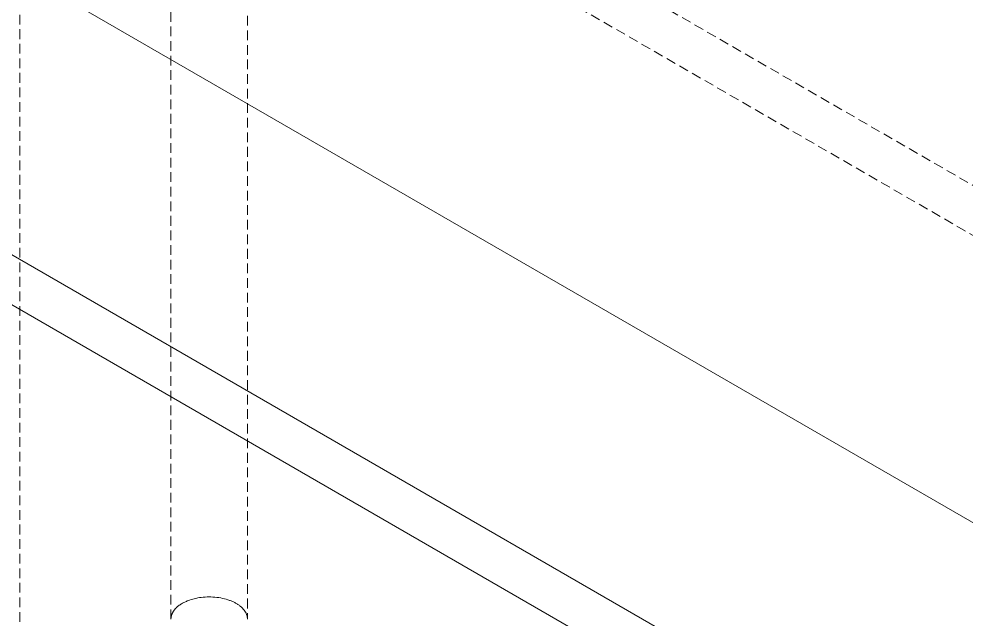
# Model space of a CAD drawing. Header units: millimetres. Extents: x -111 to 4919, y -143 to 3304.
# Drawn here: x 2807.1 to 2930.9, y 1465.7 to 1544.1 of the extents above; entities that cross this region are included whole.
import ezdxf

# ---------------------------------------------------------------- set-up
doc = ezdxf.new("R2010")
doc.units = ezdxf.units.MM
doc.linetypes.add('HIDDEN', pattern=[1.905, 1.27, -0.635])
doc.layers.add('ZANO_R', color=7, linetype='Continuous', lineweight=0)
doc.layers.add('ZANO_R_przerywana', color=7, linetype='HIDDEN', lineweight=0)

msp = doc.modelspace()

# ---------------------------------------------------------------- linework, layer by layer
at = {"layer": 'ZANO_R'}
for p, q in [((2769.01, 1572.29), (3087.2, 1388.57)), ((2743.55, 1549.42), (3047.61, 1373.88)), ((3047.61, 1367.34), (2743.55, 1542.89))]:
    msp.add_line(p, q, dxfattribs=at)
at = {"layer": 'ZANO_R_przerywana'}
for p, q in [((2807.19, 1322.44), (2807.19, 1649.04)), ((3092.86, 1429.4), (2814.26, 1590.25)), ((2814.26, 1583.72), (3118.32, 1408.17)), ((2826.94, 1465.67), (2826.94, 1563.57)), ((2836.94, 1563.59), (2836.94, 1465.67)), ((2828.85, 1467.94), (2828.96, 1467.99)), ((2828.96, 1467.99), (2829.07, 1468.04)), ((2829.07, 1468.04), (2829.18, 1468.08)), ((2829.18, 1468.08), (2829.37, 1468.15)), ((2829.37, 1468.15), (2829.57, 1468.22)), ((2829.57, 1468.22), (2829.78, 1468.28)), ((2829.78, 1468.28), (2829.99, 1468.33)), ((2829.99, 1468.33), (2830.21, 1468.38)), ((2830.21, 1468.38), (2830.44, 1468.43)), ((2830.44, 1468.43), (2830.67, 1468.47)), ((2830.67, 1468.47), (2830.91, 1468.5)), ((2830.91, 1468.5), (2831.16, 1468.52)), ((2831.16, 1468.52), (2831.41, 1468.54)), ((2831.41, 1468.54), (2831.66, 1468.56)), ((2831.66, 1468.56), (2831.92, 1468.56)), ((2831.92, 1468.56), (2832.17, 1468.56)), ((2832.17, 1468.56), (2832.43, 1468.55)), ((2832.43, 1468.55), (2832.69, 1468.53)), ((2832.69, 1468.53), (2832.94, 1468.5)), ((2832.94, 1468.5), (2833.19, 1468.47)), ((2833.19, 1468.47), (2833.44, 1468.43)), ((2833.44, 1468.43), (2833.69, 1468.38)), ((2833.69, 1468.38), (2833.92, 1468.32)), ((2833.92, 1468.32), (2834.16, 1468.26)), ((2834.16, 1468.26), (2834.38, 1468.19)), ((2834.38, 1468.19), (2834.49, 1468.16)), ((2834.49, 1468.16), (2834.6, 1468.12)), ((2834.6, 1468.12), (2834.7, 1468.08)), ((2834.7, 1468.08), (2834.8, 1468.04)), ((2834.8, 1468.04), (2834.9, 1468)), ((2834.9, 1468), (2835, 1467.95)), ((2827.27, 1466.71), (2827.3, 1466.75)), ((2827.3, 1466.75), (2827.33, 1466.79)), ((2827.33, 1466.79), (2827.36, 1466.84)), ((2827.36, 1466.84), (2827.39, 1466.88)), ((2827.39, 1466.88), (2827.43, 1466.92)), ((2827.43, 1466.92), (2827.46, 1466.96)), ((2827.46, 1466.96), (2827.5, 1467)), ((2827.5, 1467), (2827.53, 1467.04)), ((2827.53, 1467.04), (2827.57, 1467.08)), ((2827.57, 1467.08), (2827.61, 1467.11)), ((2827.61, 1467.11), (2827.68, 1467.19)), ((2827.68, 1467.19), (2827.77, 1467.26)), ((2827.77, 1467.26), (2827.85, 1467.34)), ((2827.85, 1467.34), (2827.94, 1467.41)), ((2827.94, 1467.41), (2828.03, 1467.48)), ((2828.03, 1467.48), (2828.13, 1467.54)), ((2828.13, 1467.54), (2828.22, 1467.61)), ((2828.22, 1467.61), (2828.32, 1467.67)), ((2828.32, 1467.67), (2828.43, 1467.73)), ((2828.43, 1467.73), (2828.53, 1467.79)), ((2828.53, 1467.79), (2828.63, 1467.84)), ((2828.63, 1467.84), (2828.74, 1467.89)), ((2828.74, 1467.89), (2828.85, 1467.94)), ((2835, 1467.95), (2835.1, 1467.91)), ((2835.1, 1467.91), (2835.19, 1467.87)), ((2835.19, 1467.87), (2835.28, 1467.82)), ((2835.28, 1467.82), (2835.37, 1467.77)), ((2835.37, 1467.77), (2835.46, 1467.72)), ((2835.46, 1467.72), (2835.54, 1467.68)), ((2835.54, 1467.68), (2835.62, 1467.63)), ((2835.62, 1467.63), (2835.7, 1467.58)), ((2835.7, 1467.58), (2835.77, 1467.53)), ((2835.77, 1467.53), (2835.85, 1467.47)), ((2835.85, 1467.47), (2835.92, 1467.42)), ((2835.92, 1467.42), (2835.98, 1467.37)), ((2835.98, 1467.37), (2836.05, 1467.32)), ((2836.05, 1467.32), (2836.11, 1467.26)), ((2836.11, 1467.26), (2836.15, 1467.23)), ((2836.15, 1467.23), (2836.2, 1467.19)), ((2836.2, 1467.19), (2836.24, 1467.15)), ((2836.24, 1467.15), (2836.28, 1467.11)), ((2836.28, 1467.11), (2836.32, 1467.06)), ((2836.32, 1467.06), (2836.36, 1467.02)), ((2836.36, 1467.02), (2836.4, 1466.98)), ((2836.4, 1466.98), (2836.43, 1466.94)), ((2836.43, 1466.94), (2836.47, 1466.89)), ((2836.47, 1466.89), (2836.5, 1466.85)), ((2836.5, 1466.85), (2836.54, 1466.81)), ((2836.54, 1466.81), (2836.57, 1466.76)), ((2836.57, 1466.76), (2836.6, 1466.71)), ((2826.94, 1465.78), (2826.95, 1465.82)), ((2826.94, 1465.73), (2826.94, 1465.78)), ((2826.95, 1465.87), (2826.96, 1465.92)), ((2826.95, 1465.82), (2826.95, 1465.87)), ((2826.96, 1465.96), (2826.97, 1466.01)), ((2826.96, 1465.92), (2826.96, 1465.96)), ((2826.97, 1466.01), (2826.98, 1466.05)), ((2826.98, 1466.05), (2826.99, 1466.1)), ((2826.99, 1466.1), (2827, 1466.14)), ((2827, 1466.14), (2827.02, 1466.19)), ((2827.02, 1466.19), (2827.03, 1466.23)), ((2827.03, 1466.23), (2827.05, 1466.28)), ((2827.05, 1466.28), (2827.07, 1466.32)), ((2827.07, 1466.32), (2827.08, 1466.36)), ((2827.08, 1466.36), (2827.1, 1466.41)), ((2827.1, 1466.41), (2827.12, 1466.45)), ((2827.12, 1466.45), (2827.15, 1466.5)), ((2827.15, 1466.5), (2827.17, 1466.54)), ((2827.17, 1466.54), (2827.19, 1466.58)), ((2827.19, 1466.58), (2827.22, 1466.63)), ((2827.22, 1466.63), (2827.24, 1466.67)), ((2827.24, 1466.67), (2827.27, 1466.71)), ((2836.6, 1466.71), (2836.63, 1466.67)), ((2836.63, 1466.67), (2836.66, 1466.62)), ((2836.66, 1466.62), (2836.69, 1466.57)), ((2836.69, 1466.57), (2836.72, 1466.53)), ((2836.72, 1466.53), (2836.74, 1466.48)), ((2836.74, 1466.48), (2836.77, 1466.43)), ((2836.77, 1466.43), (2836.79, 1466.38)), ((2836.79, 1466.38), (2836.81, 1466.33)), ((2836.81, 1466.33), (2836.83, 1466.28)), ((2836.83, 1466.28), (2836.85, 1466.23)), ((2836.85, 1466.23), (2836.86, 1466.18)), ((2836.86, 1466.18), (2836.88, 1466.13)), ((2836.88, 1466.13), (2836.89, 1466.07)), ((2836.89, 1466.07), (2836.9, 1466.02)), ((2836.9, 1466.02), (2836.91, 1465.97)), ((2836.91, 1465.97), (2836.92, 1465.92)), ((2836.92, 1465.92), (2836.93, 1465.87)), ((2836.93, 1465.87), (2836.93, 1465.81)), ((2836.93, 1465.81), (2836.94, 1465.76))]:
    msp.add_line(p, q, dxfattribs=at)

doc.saveas('drawing.dxf')
